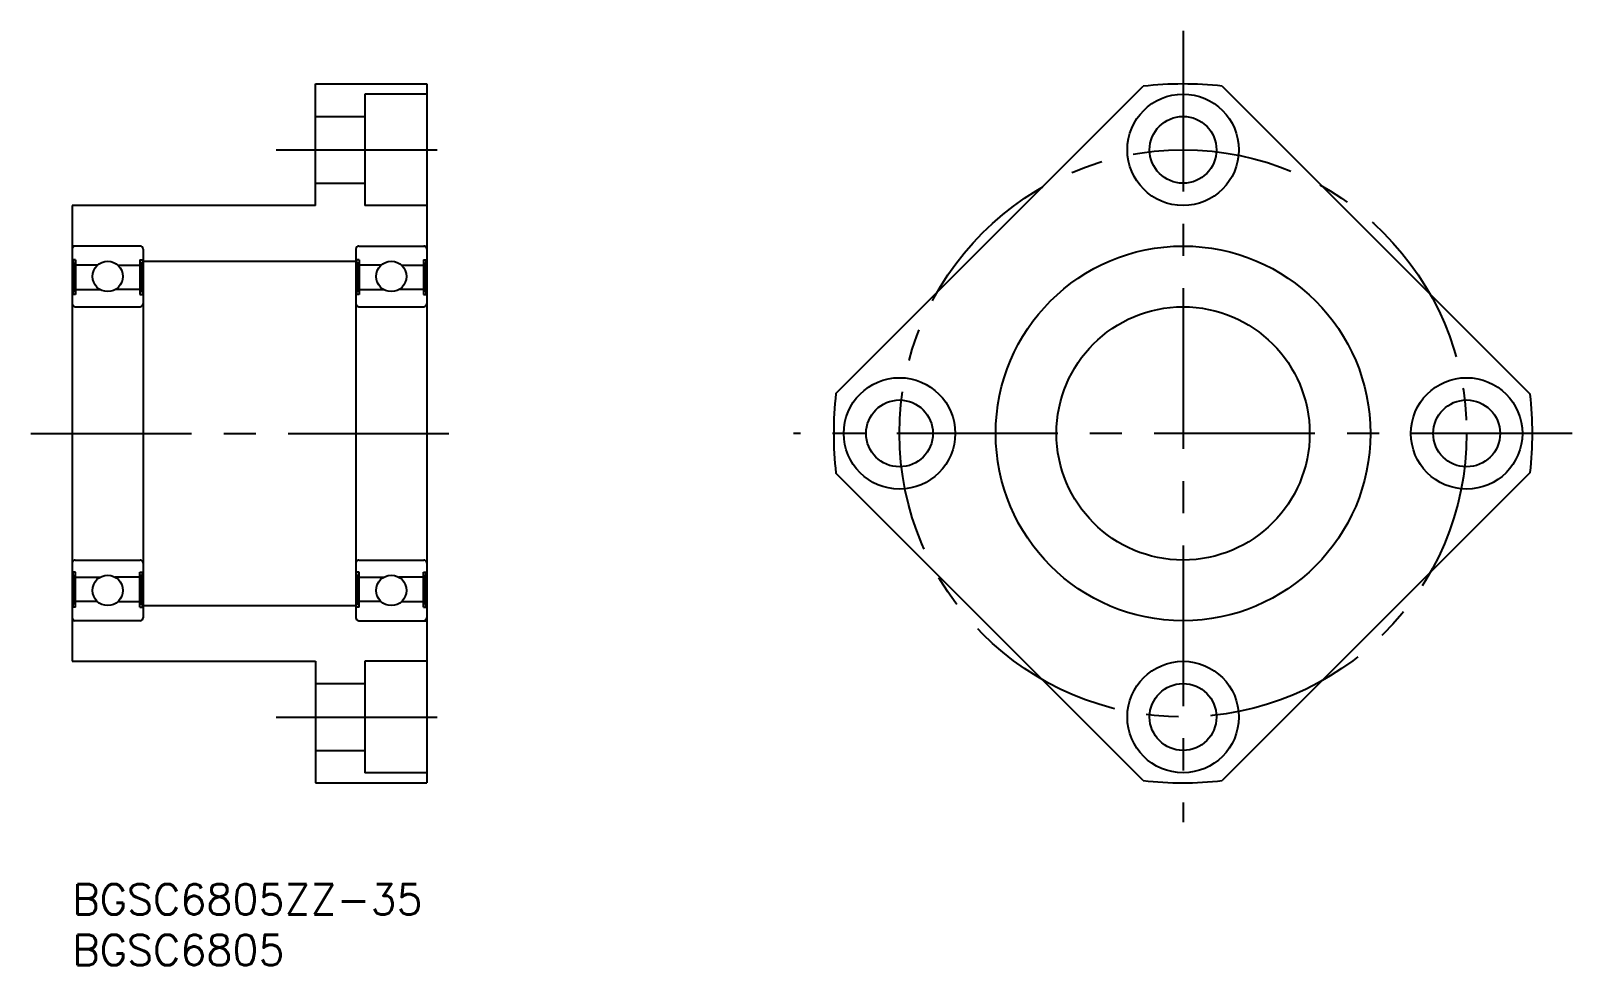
# Model space of a CAD drawing. Extents: x -4 to 148, y -8 to 84.
import ezdxf

# ---------------------------------------------------------------- set-up
doc = ezdxf.new("R2010")
doc.units = 0
doc.header["$LTSCALE"] = 0.5
doc.linetypes.add('CENTER', pattern=[50.8, 31.75, -6.35, 6.35, -6.35])
for name, color, linetype in [('MSM_CENTER', 1, 'CENTER'), ('MSM_CONTINUOUS', 7, 'CONTINUOUS'), ('MSM_NARROW', 5, 'CONTINUOUS'), ('MSM_PART_NUMBER', 7, 'CONTINUOUS')]:
    doc.layers.add(name, color=color, linetype=linetype)
doc.styles.get("Standard").update_dxf_attribs({"font": 'txt.shx', "height": 3, "bigfont": 'bigfont.shx'})

# ---------------------------------------------------------------- blocks, each defined once
blk = doc.blocks.new('*U1')
at = {"layer": 'MSM_PART_NUMBER'}
blk.add_text('BGSC6805ZZ-35', height=3, dxfattribs=at).set_placement((0, -3))
blk = doc.blocks.new('*U2')
at = {"layer": 'MSM_PART_NUMBER'}
blk.add_text('BGSC6805', height=3, dxfattribs=at).set_placement((0, -8))

msp = doc.modelspace()

# ---------------------------------------------------------------- linework, layer by layer
at = {"layer": 'MSM_CENTER'}
for p, q in [((109.68, 84.25), (109.68, 6.11)), ((20.14, 72.5), (37.03, 72.5)), ((-4.09, 44.5), (38.93, 44.5)), ((148.1, 44.5), (71.2, 44.5)), ((20.14, 16.5), (37.03, 16.5))]:
    msp.add_line(p, q, dxfattribs=at)
msp.add_circle((109.68, 44.5), 28, dxfattribs=at)
at = {"layer": 'MSM_CONTINUOUS'}
for p, q in [((24, 79), (35, 79)), ((24, 67), (24, 79)), ((35, 78), (28.9, 78)), ((28.9, 78), (28.9, 67)), ((35, 79), (35, 10)), ((75.4, 48.44), (105.74, 78.77)), ((113.55, 78.78), (143.96, 48.37)), ((24, 75.8), (28.9, 75.8)), ((24, 69.2), (28.9, 69.2)), ((0, 67), (0, 22)), ((24, 67), (0, 67)), ((35, 67), (28.9, 67)), ((6.7, 63), (0, 63)), ((7, 62.7), (7, 26.3)), ((28, 62.7), (28, 26.3)), ((28.3, 63), (35, 63)), ((0.32, 61.65), (0, 61.65)), ((0.08, 61.65), (0.08, 58.2)), ((0.32, 61.65), (0.32, 58.2)), ((2.48, 61.1), (0.32, 61.1)), ((4.52, 61.1), (6.68, 61.1)), ((6.68, 61.65), (7, 61.65)), ((6.68, 61.65), (6.68, 58.2)), ((6.92, 61.65), (6.92, 58.2)), ((7, 61.5), (28, 61.5)), ((28.32, 61.65), (28, 61.65)), ((28.08, 61.65), (28.08, 58.2)), ((28.32, 61.65), (28.32, 58.2)), ((30.48, 61.1), (28.32, 61.1)), ((32.52, 61.1), (34.68, 61.1)), ((34.68, 61.65), (35, 61.65)), ((34.68, 61.65), (34.68, 58.2)), ((34.92, 61.65), (34.92, 58.2)), ((0.32, 58.2), (0, 58.2)), ((0.32, 58.7), (2.75, 58.7)), ((6.68, 58.7), (4.25, 58.7)), ((6.68, 58.2), (7, 58.2)), ((28.32, 58.2), (28, 58.2)), ((28.32, 58.7), (30.75, 58.7)), ((34.68, 58.7), (32.25, 58.7)), ((34.68, 58.2), (35, 58.2)), ((0.3, 57), (6.7, 57)), ((28.3, 57), (34.7, 57)), ((105.74, 10.23), (75.4, 40.56)), ((143.96, 40.63), (113.55, 10.22)), ((0.3, 32), (6.7, 32)), ((28.3, 32), (34.7, 32)), ((0.32, 30.8), (0, 30.8)), ((0.08, 27.35), (0.08, 30.8)), ((0.32, 27.35), (0.32, 30.8)), ((6.68, 30.8), (7, 30.8)), ((6.68, 27.35), (6.68, 30.8)), ((6.92, 27.35), (6.92, 30.8)), ((28.32, 30.8), (28, 30.8)), ((28.08, 27.35), (28.08, 30.8)), ((28.32, 27.35), (28.32, 30.8)), ((34.68, 30.8), (35, 30.8)), ((34.68, 27.35), (34.68, 30.8)), ((34.92, 27.35), (34.92, 30.8)), ((0.32, 30.3), (2.75, 30.3)), ((6.68, 30.3), (4.25, 30.3)), ((28.32, 30.3), (30.75, 30.3)), ((34.68, 30.3), (32.25, 30.3)), ((2.48, 27.9), (0.32, 27.9)), ((4.52, 27.9), (6.68, 27.9)), ((7, 27.5), (28, 27.5)), ((30.48, 27.9), (28.32, 27.9)), ((32.52, 27.9), (34.68, 27.9)), ((0.32, 27.35), (0, 27.35)), ((6.7, 26), (0, 26)), ((6.68, 27.35), (7, 27.35)), ((28.32, 27.35), (28, 27.35)), ((28.3, 26), (35, 26)), ((34.68, 27.35), (35, 27.35)), ((0, 22), (24, 22)), ((24, 22), (24, 10)), ((28.9, 22), (28.9, 11)), ((35, 22), (28.9, 22)), ((24, 19.8), (28.9, 19.8)), ((24, 13.2), (28.9, 13.2)), ((35, 11), (28.9, 11)), ((24, 10), (35, 10))]:
    msp.add_line(p, q, dxfattribs=at)
for centre, radius in [((109.68, 72.5), 5.5), ((109.68, 72.5), 3.3), ((109.68, 44.5), 18.5), ((3.5, 60), 1.5), ((31.5, 60), 1.5), ((109.68, 44.5), 12.5), ((81.68, 44.5), 5.5), ((137.68, 44.5), 5.5), ((81.68, 44.5), 3.3), ((137.68, 44.5), 3.3), ((3.5, 29), 1.5), ((31.5, 29), 1.5), ((109.68, 16.5), 5.5), ((109.68, 16.5), 3.3)]:
    msp.add_circle(centre, radius, dxfattribs=at)
for centre, radius, start, end in [((109.68, 44.5), 34.5, 83.5532, 96.5533), ((0.3, 62.7), 0.3, 90, 180), ((6.7, 62.7), 0.3, 0, 90), ((28.3, 62.7), 0.3, 90, 180), ((34.7, 62.7), 0.3, 0, 90), ((0.3, 57.3), 0.3, 180, 270), ((6.7, 57.3), 0.3, 270, 0), ((28.3, 57.3), 0.3, 180, 270), ((34.7, 57.3), 0.3, 270, 0), ((109.68, 44.5), 34.5, 173.4467, 186.5533), ((109.68, 44.5), 34.5, 353.5532, 6.4468), ((0.3, 31.7), 0.3, 90, 180), ((6.7, 31.7), 0.3, 0, 90), ((28.3, 31.7), 0.3, 90, 180), ((34.7, 31.7), 0.3, 0, 90), ((0.3, 26.3), 0.3, 180, 270), ((6.7, 26.3), 0.3, 270, 0), ((28.3, 26.3), 0.3, 180, 270), ((34.7, 26.3), 0.3, 270, 0), ((109.68, 44.5), 34.5, 263.4467, 276.4468)]:
    msp.add_arc(centre, radius, start, end, dxfattribs=at)
at = {"layer": 'MSM_NARROW'}
for p, q in [((0.32, 61.65), (0.08, 58.2)), ((0.08, 61.65), (0.32, 58.2)), ((6.68, 61.65), (6.92, 58.2)), ((6.92, 61.65), (6.68, 58.2)), ((28.32, 61.65), (28.08, 58.2)), ((28.08, 61.65), (28.32, 58.2)), ((34.68, 61.65), (34.92, 58.2)), ((34.92, 61.65), (34.68, 58.2)), ((0.32, 27.35), (0.08, 30.8)), ((0.08, 27.35), (0.32, 30.8)), ((6.68, 27.35), (6.92, 30.8)), ((6.92, 27.35), (6.68, 30.8)), ((28.32, 27.35), (28.08, 30.8)), ((28.08, 27.35), (28.32, 30.8)), ((34.68, 27.35), (34.92, 30.8)), ((34.92, 27.35), (34.68, 30.8))]:
    msp.add_line(p, q, dxfattribs=at)

# ---------------------------------------------------------------- block references
at = {"layer": 'MSM_CONTINUOUS'}
for name in ['*U1', '*U2']:
    msp.add_blockref(name, (0, 0), dxfattribs=at)

doc.saveas('drawing.dxf')
